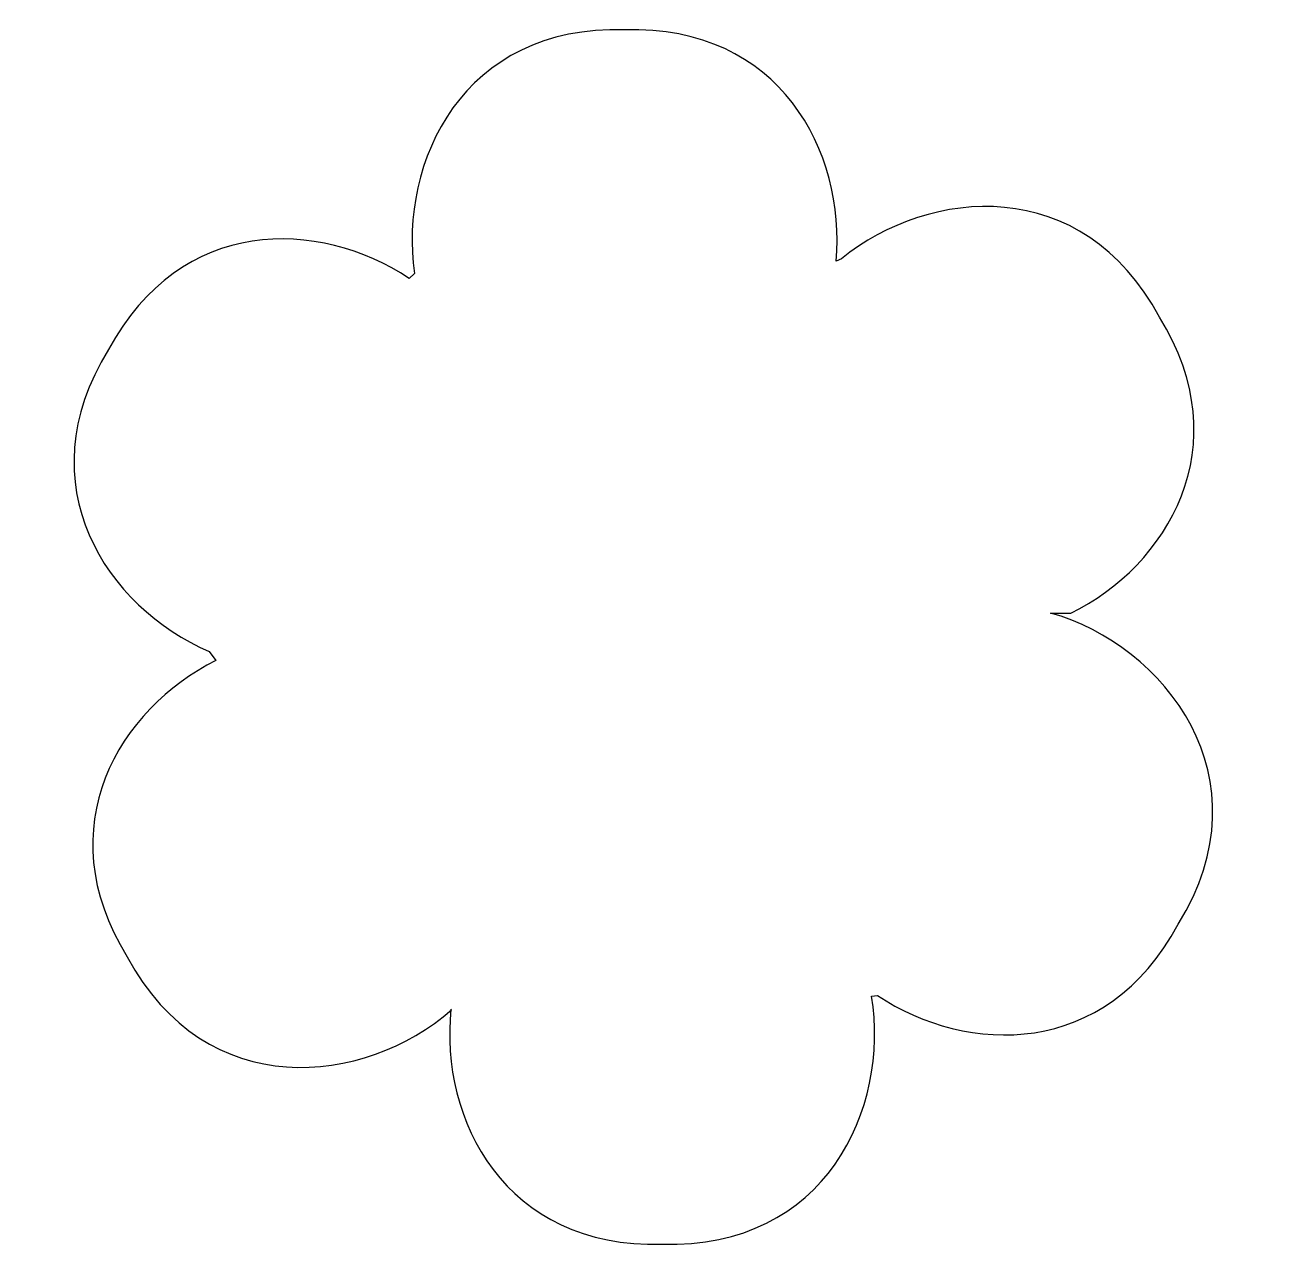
# Model space of a CAD drawing. Header units: centimetres. Extents: x -6.2 to 6.3, y -6.2 to 6.2.
import ezdxf

# ---------------------------------------------------------------- set-up
doc = ezdxf.new("R2010")
doc.units = ezdxf.units.CM
doc.header["$MEASUREMENT"] = 0
doc.layers.add('Camada 1', color=7, linetype='Continuous')

msp = doc.modelspace()

# ---------------------------------------------------------------- linework, layer by layer
at = {"layer": 'Camada 1'}
msp.add_open_spline([(-1.92994, -3.75245), (-2.80553, -4.5153), (-4.40094, -4.69656), (-5.19532, -3.21741), (-5.19532, -3.21741), (-6.00368, -1.91196), (-5.27377, -0.72043), (-4.30296, -0.2381), (-4.30296, -0.2381), (-4.30296, -0.2381), (-4.37101, -0.14478), (-4.37101, -0.14478), (-4.37101, -0.14478), (-5.39997, 0.29572), (-6.22555, 1.53122), (-5.38402, 2.89055), (-5.38402, 2.89055), (-4.65758, 4.24328), (-3.26069, 4.20711), (-2.35793, 3.60757), (-2.35793, 3.60757), (-2.35793, 3.60757), (-2.30335, 3.65673), (-2.30335, 3.65673), (-2.30335, 3.65673), (-2.46596, 4.7788), (-1.81369, 6.15797), (-0.18875, 6.10809), (-0.18875, 6.10809), (1.37713, 6.1563), (2.03978, 4.87709), (1.94003, 3.78007), (1.94003, 3.78007), (1.94003, 3.78007), (1.99345, 3.80558), (1.99345, 3.80558), (1.99345, 3.80558), (2.8806, 4.52281), (4.42002, 4.66156), (5.19541, 3.21738), (5.19541, 3.21738), (6.00387, 1.91195), (5.27386, 0.7204), (4.30302, 0.23807), (4.30302, 0.23807), (4.30302, 0.23807), (4.09908, 0.2409), (4.09908, 0.2409), (4.09908, 0.2409), (5.24385, -0.08192), (6.29877, -1.41312), (5.38398, -2.8906), (5.38398, -2.8906), (4.65778, -4.24331), (3.26112, -4.20714), (2.35813, -3.60759), (2.35813, -3.60759), (2.35813, -3.60759), (2.29669, -3.61492), (2.29669, -3.61492), (2.29669, -3.61492), (2.48198, -4.74406), (1.83422, -6.1587), (0.1887, -6.10809), (0.1887, -6.10809), (-1.39396, -6.1568), (-2.05378, -4.84947), (-1.93657, -3.74488), (-1.93657, -3.74488), (-1.93657, -3.74488), (-1.92994, -3.75245), (-1.92994, -3.75245)], degree=3, knots=[0, 0, 0, 0, 0.05263158, 0.05263158, 0.05263158, 0.05263158, 0.10526316, 0.10526316, 0.10526316, 0.10526316, 0.15789474, 0.15789474, 0.15789474, 0.15789474, 0.21052632, 0.21052632, 0.21052632, 0.21052632, 0.26315789, 0.26315789, 0.26315789, 0.26315789, 0.31578947, 0.31578947, 0.31578947, 0.31578947, 0.36842105, 0.36842105, 0.36842105, 0.36842105, 0.42105263, 0.42105263, 0.42105263, 0.42105263, 0.47368421, 0.47368421, 0.47368421, 0.47368421, 0.52631579, 0.52631579, 0.52631579, 0.52631579, 0.57894737, 0.57894737, 0.57894737, 0.57894737, 0.63157895, 0.63157895, 0.63157895, 0.63157895, 0.68421053, 0.68421053, 0.68421053, 0.68421053, 0.73684211, 0.73684211, 0.73684211, 0.73684211, 0.78947368, 0.78947368, 0.78947368, 0.78947368, 0.84210526, 0.84210526, 0.84210526, 0.84210526, 0.89473684, 0.89473684, 0.89473684, 0.89473684, 1, 1, 1, 1], dxfattribs=at)

doc.saveas('drawing.dxf')
